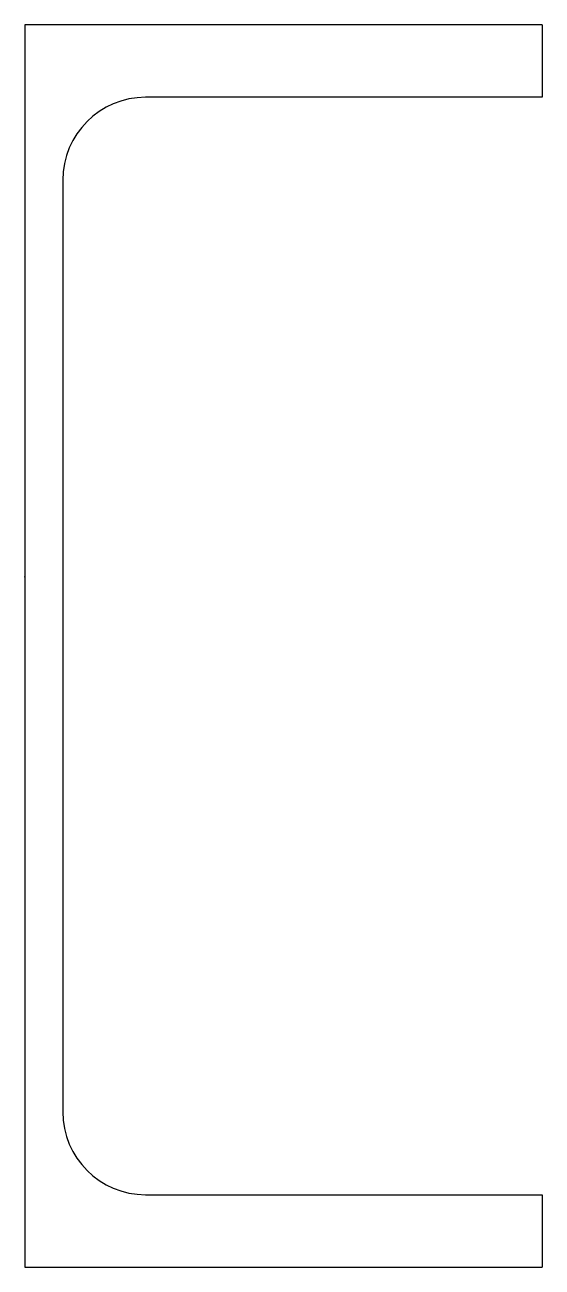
# Model space of a CAD drawing. Header units: millimetres. Extents: x 0 to 75, y 0 to 180.
import ezdxf

# ---------------------------------------------------------------- set-up
doc = ezdxf.new("R2010")
doc.units = ezdxf.units.MM
doc.layers.add('Profile', color=7, linetype='Continuous')

msp = doc.modelspace()

# ---------------------------------------------------------------- linework, layer by layer
at = {"layer": 'Profile'}
for p, q in [((0, 180), (0, 0)), ((75, 180), (0, 180)), ((75, 180), (75, 169.5)), ((75, 169.5), (17.5, 169.5)), ((5.5, 157.5), (5.5, 22.5)), ((17.5, 10.5), (75, 10.5)), ((75, 10.5), (75, 0)), ((0, 0), (75, 0))]:
    msp.add_line(p, q, dxfattribs=at)
for centre, start, end in [((17.5, 157.5), 90, 180), ((17.5, 22.5), 180, 270)]:
    msp.add_arc(centre, 12, start, end, dxfattribs=at)
msp.add_point((0, 100), dxfattribs=at)

doc.saveas('drawing.dxf')
